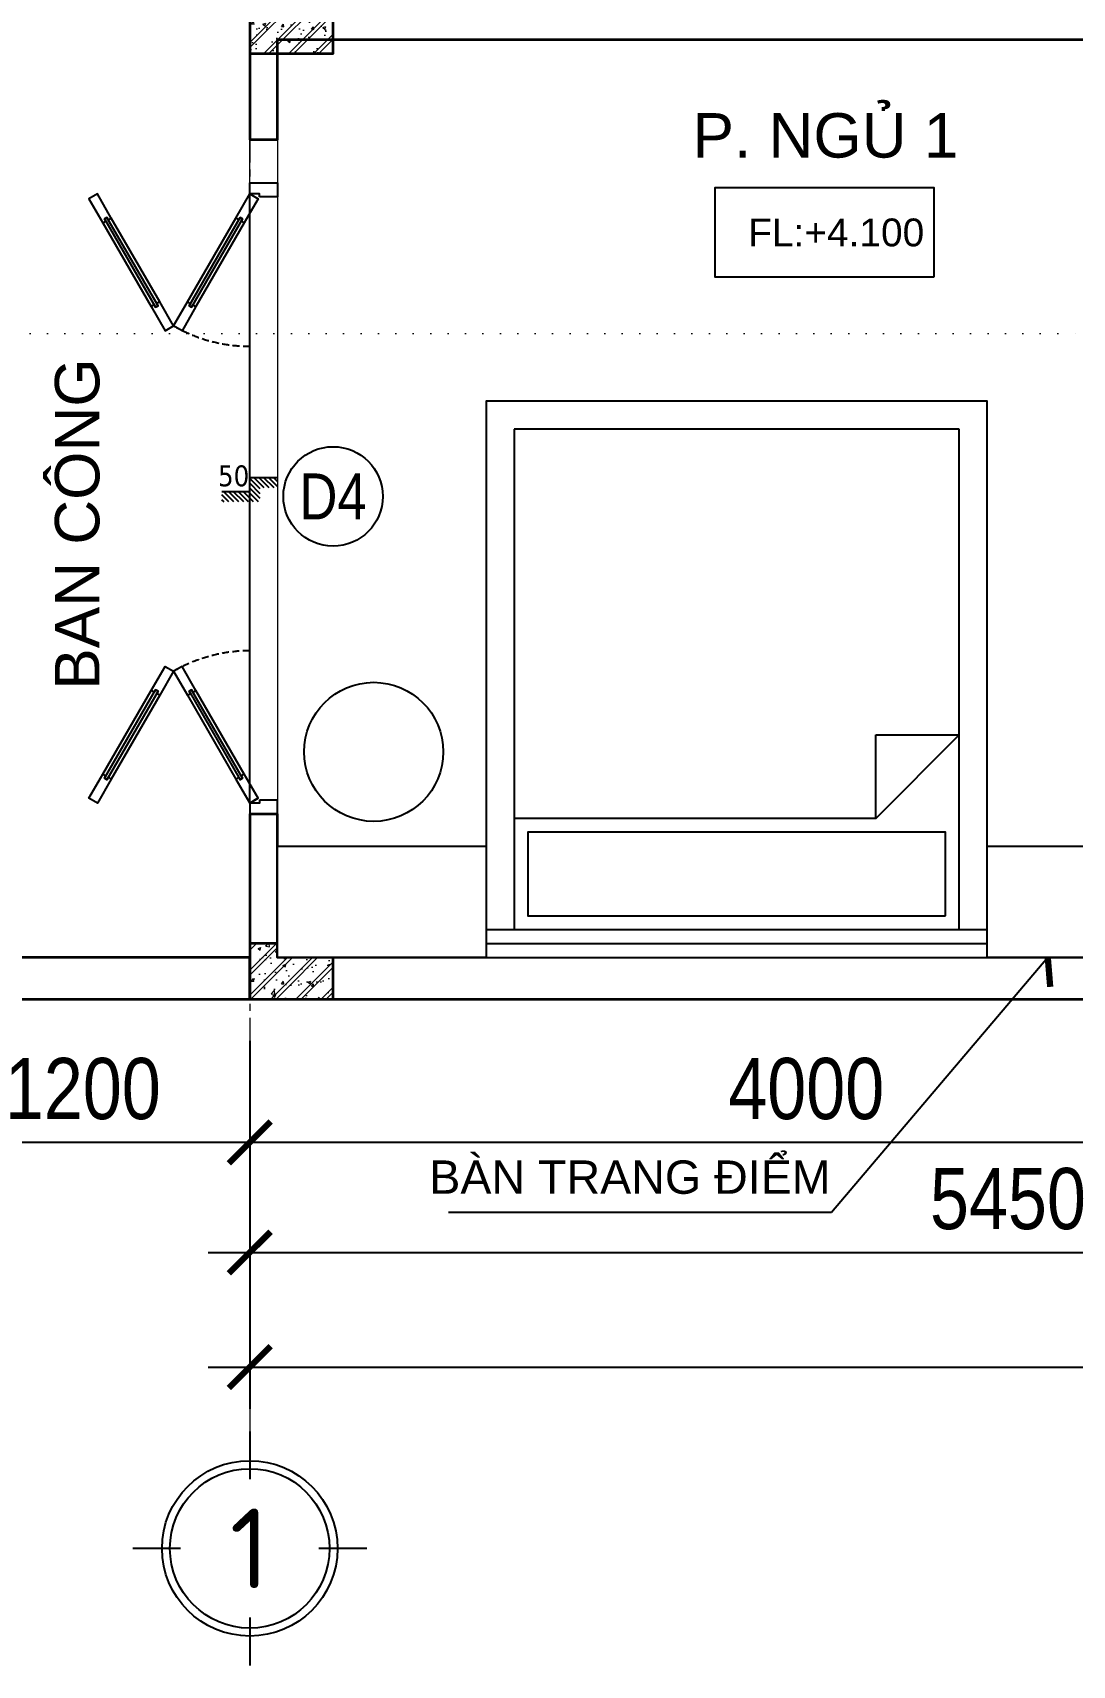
# Model space of a CAD drawing. Header units: inches. Extents: x 236662 to 497023, y -248575 to 81795.
# Drawn here: x 291464 to 295201, y -23908 to -18038 of the extents above; entities that cross this region are included whole.
import ezdxf
from ezdxf.enums import TextEntityAlignment as Align

# ---------------------------------------------------------------- set-up
doc = ezdxf.new("R2010")
doc.units = ezdxf.units.IN
doc.header["$LTSCALE"] = 10
doc.header["$MEASUREMENT"] = 0
doc.set_wipeout_variables(frame=1)
for name, pattern in [('CENTER', [2, 1.25, -0.25, 0.25, -0.25]), ('CENTER2', [1.125, 0.75, -0.125, 0.125, -0.125]), ('DOT2', [0.125, 0, -0.125]), ('HIDDEN', [0.375, 0.25, -0.125])]:
    doc.linetypes.add(name, pattern=pattern)
for name, color, linetype in [('01. HP_TEXT', 9, 'Continuous'), ('04. HP_CUA', 153, 'Continuous'), ('07. HP_KY HIEU', 43, 'Continuous'), ('08. HP_DIM', 118, 'Continuous'), ('10. HP_VAT DUNG 1', 144, 'Continuous'), ('TEXT', 2, 'Continuous'), ('truc', 2, 'CENTER2')]:
    doc.layers.add(name, color=color, linetype=linetype)
for name, color, linetype, lineweight in [('02. HP_BE TONG', 1, 'Continuous', 35), ('03. HP_TUONG', 2, 'Continuous', 35), ('05. HP_TRUC', 251, 'CENTER', 5), ('06. HP_THAY 2', 147, 'Continuous', 13), ('09_HP_HATCH', 8, 'Continuous', 5), ('net-025', 3, 'Continuous', 25)]:
    doc.layers.add(name, color=color, linetype=linetype, lineweight=lineweight)
doc.styles.add('BAOANNOTE', font='Arial.ttf', dxfattribs={"width": 0.8})
doc.styles.add('ISOCP50', font='ISOCPEUR.TTF')
doc.styles.get("Standard").update_dxf_attribs({"font": 'Arial.ttf'})
doc.styles.add('Tahoma', font='Tahoma.ttf')
doc.styles.add('TEXT (none)', font='Arial.ttf')
doc.styles.add('text2', font='VHELVCN.TTF')
doc.styles.add('TEXTS', font='VHELVCN.TTF')
doc.styles.add('TITLE', font='VHELVCN.TTF')
doc.dimstyles.new('AL-100', dxfattribs={"dimtxt": 220, "dimasz": 150, "dimexe": 150, "dimexo": 150, "dimgap": 80, "dimtad": 1, "dimdec": 0, "dimzin": 9, "dimtxsty": 'text2', "dimblk": 'ARCHTICK', "dimcen": 1, "dimdle": 150, "dimclrd": 256, "dimclre": 256, "dimclrt": 7, "dimadec": 0, "dimazin": 0, "dimtfac": 1, "dimtdec": 0, "dimtix": 1, "dimtmove": 2, "dimatfit": 3, "dimldrblk": 'ARCHTICK', "dimfxl": 1, "dimtolj": 1, "dimtzin": 0, "dimlwd": -1, "dimlwe": -1, "dimarcsym": 0})

# ---------------------------------------------------------------- blocks, each defined once
blk = doc.blocks.new('_ArchTick')
at = {"color": 0, "linetype": 'ByBlock', "const_width": 0.15}
blk.add_lwpolyline([(-0.5, -0.5), (0.5, 0.5)], dxfattribs=at)
blk = doc.blocks.new('*D109')
at = {"layer": '08. HP_DIM', "transparency": 16777216}
for p, q in [((292244.5032326232, -21662.73009563902), (292244.5032326232, -22985.6448287225)), ((307244.5032326232, -21662.73009563902), (307244.5032326232, -22985.6448287225)), ((292094.5032326232, -22835.6448287225), (307394.5032326232, -22835.6448287225))]:
    blk.add_line(p, q, dxfattribs=at)
at = {"layer": 'Defpoints', "color": 0, "transparency": 16777216}
for p in [(292244.5032326232, -21512.73009563902), (307244.5032326232, -21512.73009563902), (307244.5032326232, -22835.6448287225)]:
    blk.add_point(p, dxfattribs=at)
at = {"layer": '08. HP_DIM', "transparency": 16777216, "xscale": 150, "yscale": 150, "zscale": 150, "rotation": 180}
blk.add_blockref('_ArchTick', (292244.5032326232, -22835.6448287225), dxfattribs=at)
at = {"layer": '08. HP_DIM', "transparency": 16777216, "xscale": 150, "yscale": 150, "zscale": 150}
blk.add_blockref('_ArchTick', (307244.5032326232, -22835.6448287225), dxfattribs=at)
at = {"layer": '08. HP_DIM', "color": 7, "transparency": 16777216, "insert": (299744.5032326233, -22643.29816205583), "char_height": 220, "attachment_point": 5, "style": 'text2'}
blk.add_mtext('\\A1;15000', dxfattribs=at)
blk = doc.blocks.new('grid test1')
at = {"ltscale": 20}
for p, q in [((-7.276000000000001e-12, 440.0000000133294), (-7.276000000000001e-12, 260)), ((-260.0000000000073, 0), (-440.0000000133294, 0)), ((440.0000000133222, 0), (259.9999999999927, 0)), ((-7.276000000000001e-12, -260), (-7.276000000000001e-12, -440.0000000133222))]:
    blk.add_line(p, q, dxfattribs=at)
at = {"color": 251, "ltscale": 20, "true_color": 0x636466}
for radius in [330, 300]:
    blk.add_circle((-7.276000000000001e-12, 0), radius, dxfattribs=at)
at = {"layer": '01. HP_TEXT', "color": 2, "ltscale": 20, "true_color": 0xf1eb1f, "style": 'ISOCP50'}
blk.add_attdef('GRID', text='', height=300, dxfattribs=at).set_placement((-36.88435230051255, 0.3108712693501729), align=Align.MIDDLE_CENTER)
blk = doc.blocks.new('zcsadsdasd3')
at = {"layer": '05. HP_TRUC', "ltscale": 10}
for p, q in [((-15000, 4933.409762228832), (-15000, -1554.212249578624)), ((-15929.59508882672, -7.276000000000001e-12), (1239.071195264812, 0))]:
    blk.add_line(p, q, dxfattribs=at)
at = {"layer": '07. HP_KY HIEU', "ltscale": 20}
ref = blk.add_blockref('grid test1', (-15000, -1974.6322496602), dxfattribs=dict(at, xscale=0.9555000001564621, yscale=0.9555000001564621, zscale=0.9555000001564621))
ref.add_attrib('GRID', '1', dxfattribs={"layer": 'TEXT', "ltscale": 20, "height": 286.65, "style": 'ISOCP50'}).set_placement((-15000, -1974.6322496602), align=Align.MIDDLE_CENTER)
blk = doc.blocks.new('*D121')
at = {"layer": '08. HP_DIM', "transparency": 16777216}
for p, q in [((296244.5032326233, -21512.730095639), (296244.5032326233, -22177.86474074776)), ((292244.5032326232, -21662.73009563902), (292244.5032326232, -22177.86474074776)), ((296394.5032326233, -22027.86474074776), (292094.5032326232, -22027.86474074776))]:
    blk.add_line(p, q, dxfattribs=at)
at = {"layer": 'Defpoints', "color": 0, "transparency": 16777216}
for p in [(296244.5032326233, -21362.730095639), (292244.5032326232, -21512.73009563902), (292244.5032326232, -22027.86474074776)]:
    blk.add_point(p, dxfattribs=at)
at = {"layer": '08. HP_DIM', "transparency": 16777216, "xscale": 150, "yscale": 150, "zscale": 150, "rotation": 180}
blk.add_blockref('_ArchTick', (292244.5032326232, -22027.86474074776), dxfattribs=at)
at = {"layer": '08. HP_DIM', "transparency": 16777216, "xscale": 150, "yscale": 150, "zscale": 150}
blk.add_blockref('_ArchTick', (296244.5032326233, -22027.86474074776), dxfattribs=at)
at = {"layer": '08. HP_DIM', "color": 7, "transparency": 16777216, "insert": (294244.5032326233, -21835.51807408109), "char_height": 220, "attachment_point": 5, "style": 'text2'}
blk.add_mtext('\\A1;4000', dxfattribs=at)
blk = doc.blocks.new('*D290')
at = {"layer": '08. HP_DIM', "transparency": 16777216}
for p, q in [((291044.5032326233, -21662.73009563902), (291044.5032326233, -22177.86474074776)), ((292244.5032326232, -21662.73009563902), (292244.5032326232, -22177.86474074776)), ((292394.5032326232, -22027.86474074776), (290894.5032326233, -22027.86474074776))]:
    blk.add_line(p, q, dxfattribs=at)
at = {"layer": 'Defpoints', "color": 0, "transparency": 16777216}
for p in [(291044.5032326233, -21512.73009563902, 6.307693845551873), (292244.5032326232, -21512.73009563902, 6.307693845551873), (291044.5032326233, -22027.86474074776)]:
    blk.add_point(p, dxfattribs=at)
at = {"layer": '08. HP_DIM', "transparency": 16777216, "xscale": 150, "yscale": 150, "zscale": 150, "rotation": 180}
blk.add_blockref('_ArchTick', (291044.5032326233, -22027.86474074776), dxfattribs=at)
at = {"layer": '08. HP_DIM', "transparency": 16777216, "xscale": 150, "yscale": 150, "zscale": 150}
blk.add_blockref('_ArchTick', (292244.5032326232, -22027.86474074776), dxfattribs=at)
at = {"layer": '08. HP_DIM', "color": 7, "transparency": 16777216, "insert": (291644.5032326232, -21835.51807408109), "char_height": 220, "attachment_point": 5, "style": 'text2'}
blk.add_mtext('\\A1;1200', dxfattribs=at)
blk = doc.blocks.new('ádasdzz')
at = {"layer": 'truc', "color": 2, "linetype": 'DOT2', "lineweight": 5, "ltscale": 50}
blk.add_lwpolyline([(450.4282605358167, -644.39876432452), (6833.817897205648, -644.39876432452), (6833.817897205648, -2300.176163937809), (21309.64613677532, -2300.176163937809)], dxfattribs=at)
blk = doc.blocks.new('Level mark - Plan 2')
blk.add_lwpolyline([(12.52534868701946, 0.4000000000000022), (12.52534868701946, 3.600000000000004), (4.641523464083547, 3.600000000000004), (4.641523464083547, 0.4000000000000022)], close=True)
at = {"style": 'BAOANNOTE', "flags": 8}
blk.add_attdef('FL%%P0.000', text='', height=2, dxfattribs=at).set_placement((9, 2.000000000000003), align=Align.MIDDLE_CENTER)
blk = doc.blocks.new('*D1336')
at = {"layer": '08. HP_DIM', "transparency": 16777216}
for p, q in [((-15000, -3750.000000000029), (-15000, -5072.914733083482)), ((-9.2e-15, -3750.000000000029), (-9.02e-14, -5072.914733083482)), ((-15150, -4922.914733083482), (149.9999999999999, -4922.914733083482))]:
    blk.add_line(p, q, dxfattribs=at)
at = {"layer": 'Defpoints', "color": 0, "transparency": 16777216}
for p in [(-15000, -3600.000000000029), (0, -3600.000000000029), (-8.100000000000001e-14, -4922.914733083482)]:
    blk.add_point(p, dxfattribs=at)
at = {"layer": '08. HP_DIM', "transparency": 16777216, "xscale": 150, "yscale": 150, "zscale": 150, "rotation": 180}
blk.add_blockref('_ArchTick', (-15000, -4922.914733083482), dxfattribs=at)
at = {"layer": '08. HP_DIM', "transparency": 16777216, "xscale": 150, "yscale": 150, "zscale": 150}
blk.add_blockref('_ArchTick', (-8.100000000000001e-14, -4922.914733083482), dxfattribs=at)
at = {"layer": '08. HP_DIM', "color": 7, "transparency": 16777216, "insert": (-7500, -4730.568066416815), "char_height": 220, "attachment_point": 5, "style": 'text2'}
blk.add_mtext('\\A1;15000', dxfattribs=at)
blk = doc.blocks.new('COT')
at = {"layer": '09_HP_HATCH'}
h = blk.add_hatch(dxfattribs=at)
h.set_pattern_fill('CHAU-01', color=256, scale=15, pattern_type=2)
h.set_pattern_definition([(50, (-55276.96531282458, -37444.20155818248), (107.589027390113, -9.412820247389265), [11.25, -123.75]), (355, (-55276.96531282458, -37444.20155818248), (-20.81270004195, 112.8288200550017), [9, -99]), (100.4514, (-55267.99956082458, -37444.98595918248), (86.77640725710323, 103.415931309143), [9.5610285, -105.1713168]), (46.1842, (-55276.96531282458, -37414.20155818248), (160.0861572938466, -24.82785214935271), [16.875, -185.625]), (96.6356, (-55263.62480107458, -37416.27055423248), (140.1994058323055, 146.1176806350662), [14.3415432, -157.75695]), (351.1842000000001, (-55276.96531282458, -37414.20155818248), (140.1992917700441, 146.1177901387987), [13.5, -148.5]), (21, (-55261.96531282458, -37421.70155818248), (89.53605781776925, -60.39283359980082), [11.25, -123.75]), (326, (-55261.96531282458, -37421.70155818248), (36.49729978823726, 108.7725067570279), [9, -99]), (71.45140000000002, (-55254.50397787459, -37426.73429908248), (126.0333942872235, 48.37957450649287), [9.5610285, -105.1713168]), (37.50000000000001, (-55276.96531282458, -37444.20155818248), (1.8239782975936, 49.93407807469672), [0, -97.8, 0, -100.5, 0, -99.375]), (7.499999999999999, (-55276.96531282458, -37444.20155818248), (39.46043061632229, 59.16175678235403), [0, -57.3, 0, -95.55, 0, -37.875]), (327.5, (-55310.41531282458, -37444.20155818248), (80.07336542586135, -3.383230760156963), [0, -37.5, 0, -117, 0, -155.25]), (317.5, (-55325.41531282458, -37444.20155818248), (87.47792540135794, 15.01574734984766), [0, -48.75, 0, -77.69999999999997, 0, -110.25]), (45, (-55276.96531282458, -37444.20155818248), (-45.07805730064239, 45.07805730064239), []), (45, (-55276.96531282458, -37425.82655818248), (-45.07805730064239, 45.07805730064239), [])])
h.paths.add_polyline_path([(0, -200), (300, -200), (300, 0), (0, 0)])
at = {"layer": '02. HP_BE TONG'}
blk.add_lwpolyline([(0, -200), (300, -200), (300, 0), (0, 0)], close=True, dxfattribs=at)
blk = doc.blocks.new('ádasdwdczxzc')
at = {"layer": '03. HP_TUONG'}
for p in [(-15000, 3599.999999999993), (-15000, 199.9999999999927)]:
    blk.add_blockref('COT', p, dxfattribs=at)
blk = doc.blocks.new('*D1337')
at = {"layer": '08. HP_DIM', "transparency": 16777216}
for p, q in [((-15000, -3750.000000000029), (-15000, -4660.685439716647)), ((-9550, -3750), (-9550, -4660.685439716647)), ((-15150, -4510.685439716646), (-9400, -4510.685439716646))]:
    blk.add_line(p, q, dxfattribs=at)
at = {"layer": 'Defpoints', "color": 0, "transparency": 16777216}
for p in [(-15000, -3600.000000000029), (-9550, -3600), (-9550, -4510.685439716646)]:
    blk.add_point(p, dxfattribs=at)
at = {"layer": '08. HP_DIM', "transparency": 16777216, "xscale": 150, "yscale": 150, "zscale": 150, "rotation": 180}
blk.add_blockref('_ArchTick', (-15000, -4510.685439716646), dxfattribs=at)
at = {"layer": '08. HP_DIM', "transparency": 16777216, "xscale": 150, "yscale": 150, "zscale": 150}
blk.add_blockref('_ArchTick', (-9550, -4510.685439716646), dxfattribs=at)
at = {"layer": '08. HP_DIM', "color": 7, "transparency": 16777216, "insert": (-12275, -4318.33877304998), "char_height": 220, "attachment_point": 5, "style": 'text2'}
blk.add_mtext('\\A1;5450', dxfattribs=at)
blk = doc.blocks.new('Step Symbol - Metric')
h = blk.add_hatch()
h.set_pattern_fill('_USER', color=0, angle=45, style=0, pattern_type=0)
h.set_pattern_definition([(45, (0, 4), (-0.7071067811865475, 0.7071067811865476), [])])
h.paths.add_polyline_path([(8, 0), (8, -3), (-3, -3), (-3, 1), (-8, 1), (-8, 4), (0, 4), (0, 0)])
at = {"color": 0}
blk.add_lwpolyline([(8, 0), (0, 0), (0, 4), (-8, 4)], dxfattribs=at)
blk.add_attdef('Step', (2, 2), '', height=3, dxfattribs=at)
blk = doc.blocks.new('*U289')
blk.add_wipeout([(-1649.999999999999, 0), (1650.0000000001178, 0), (1650.0000000001178, -399.99999999997453), (900.0000000000014, -399.99999999997453), (900.0000000000014, -2000.000000000001), (-899.9999999999998, -2000.000000000001), (-899.9999999999998, -399.99999999997453), (-1649.999999999999, -399.99999999997453)])
for p, q in [((-900, -50), (900, -50)), ((-900, -100), (900, -100)), ((-800, -1900), (-800, -100)), ((800, -100), (800, -1900)), ((500, -500), (-800, -500)), ((500, -500), (500, -800)), ((500, -500), (800, -800)), ((500, -800), (800, -800)), ((800, -1900), (-800, -1900))]:
    blk.add_line(p, q)
for points in [[(-1650, 0), (-1650, -399.9999999999745), (-900, -399.9999999999745), (-900, 0)], [(-900, 0), (900, 0), (900, -2000), (-900, -2000)], [(900, 0), (900, -399.9999999999745), (1650.000000000116, -399.9999999999745), (1650.000000000116, 0)], [(750, -150), (750, -450), (-750, -450), (-750, -150)]]:
    blk.add_lwpolyline(points, close=True)
blk = doc.blocks.new('NOITHAT TANG 2')
at = {"layer": '10. HP_VAT DUNG 1', "xscale": -1, "rotation": 180}
blk.add_blockref('*U289', (-13250, 150.0000000000291), dxfattribs=at)
at = {"layer": '10. HP_VAT DUNG 1'}
blk.add_circle((-14554.43813063169, 889.2393146700923), 250, dxfattribs=at)
blk = doc.blocks.new('*U282')
at = {"ltscale": 100}
for p, q in [((40, 790.0000000005675), (39.99999999708962, 200.0000000005239)), ((74.9999999970896, 200.0000000007944), (75, 790.0000000008382))]:
    blk.add_line(p, q, dxfattribs=at)
at = {"color": 8, "ltscale": 100}
blk.add_line((39.99999999854482, 100.0000000005238), (829.9999999985885, 99.99999999950523), dxfattribs=at)
at = {"ltscale": 100}
for points in [[(39.99999999854482, 890.0000000005675), (40, 790.0000000005675), (52.5, 790.0000000008089), (52.49999999988359, 800.0000000008089), (62.49999999988359, 800.000000000911), (62.5, 790.0000000009107), (75, 790.0000000008382), (74.9999999985448, 890.0000000008382)], [(62.4999999970896, 200.0000000008672), (62.49999999720603, 190.0000000008672), (52.49999999720603, 190.0000000007653), (52.4999999970896, 200.0000000007653), (39.99999999708962, 200.0000000005239), (39.99999999854482, 100.0000000005238), (74.9999999985448, 100.0000000008235), (74.9999999970896, 200.0000000007944)], [(49.99999999923966, 65.0000000007276), (39.99999999923966, 65.00000000052387), (39.99999999854482, 100.0000000005238), (-1.4551915e-09, 100), (0, 0), (50, 7.275958e-10)], [(869.9999999985303, 100), (829.9999999985885, 99.99999999950523), (829.9999999992833, 64.99999999950525), (819.9999999992833, 64.99999999928696), (820.0000000000437, -7.130438e-10), (870.0000000000437, 0)]]:
    blk.add_lwpolyline(points, close=True, dxfattribs=at)
at = {"color": 8, "ltscale": 100}
blk.add_lwpolyline([(62.49999999988359, 800.000000000911), (52.49999999988359, 800.0000000008089), (52.49999999720603, 190.0000000007653), (62.49999999720603, 190.0000000008672)], close=True, dxfattribs=at)
at = {"color": 8, "linetype": 'HIDDEN', "ltscale": 10}
blk.add_arc((39.99999999854482, 100.0000000005238), 790.0000000000442, 359.9999999999189, 90, dxfattribs=at)
blk = doc.blocks.new('*U33')
at = {"ltscale": 100}
for p, q in [((40, 620.0000000005821), (39.99999999708962, 200.0000000005239)), ((74.9999999970896, 200.0000000007944), (75, 620.0000000008527))]:
    blk.add_line(p, q, dxfattribs=at)
at = {"color": 8, "ltscale": 100}
blk.add_line((39.99999999854482, 100.0000000005238), (659.999999998603, 99.99999999950523), dxfattribs=at)
at = {"ltscale": 100}
for points in [[(39.9999999985448, 720.0000000005821), (40, 620.0000000005821), (52.5, 620.0000000008235), (52.49999999988356, 630.0000000008235), (62.49999999988356, 630.0000000009254), (62.5, 620.0000000009254), (75, 620.0000000008527), (74.9999999985448, 720.0000000008527)], [(62.4999999970896, 200.0000000008672), (62.49999999720603, 190.0000000008672), (52.49999999720603, 190.0000000007653), (52.4999999970896, 200.0000000007653), (39.99999999708962, 200.0000000005239), (39.99999999854482, 100.0000000005238), (74.9999999985448, 100.0000000008235), (74.9999999970896, 200.0000000007944)], [(49.99999999923966, 65.0000000007276), (39.99999999923966, 65.00000000052387), (39.99999999854482, 100.0000000005238), (-1.4551915e-09, 100), (0, 0), (50, 7.275958e-10)], [(699.9999999985448, 100), (659.999999998603, 99.99999999950523), (659.9999999992978, 64.99999999950525), (649.9999999992978, 64.99999999928696), (650.0000000000582, -7.130438e-10), (700.0000000000583, 0)]]:
    blk.add_lwpolyline(points, close=True, dxfattribs=at)
at = {"color": 8, "ltscale": 100}
blk.add_lwpolyline([(62.49999999988356, 630.0000000009254), (52.49999999988356, 630.0000000008235), (52.49999999720603, 190.0000000007653), (62.49999999720603, 190.0000000008672)], close=True, dxfattribs=at)
at = {"color": 8, "linetype": 'HIDDEN', "ltscale": 10}
blk.add_arc((39.99999999854482, 100.0000000005238), 620.0000000000581, 359.999999999919, 90, dxfattribs=at)
blk = doc.blocks.new('*U1324')
at = {"ltscale": 100}
for p, q in [((427.546368192807, 423.7500000155664), (126.6025403762609, 597.5000000130449)), ((144.1025403766768, 627.8108891452603), (445.0463681932228, 454.0608891477818)), ((2125.897459620405, 627.8108891452603), (1824.953631803859, 454.0608891477818)), ((1842.453631804275, 423.7500000155664), (2143.397459620821, 597.5000000130449)), ((427.546368192807, 323.7499999992629), (126.602540376261, 150.0000000017844)), ((1842.453631804275, 323.7499999992629), (2143.397459620821, 150.0000000017844)), ((144.1025403766768, 119.689110869569), (445.0463681932228, 293.4391108670475)), ((2125.897459620405, 119.689110869569), (1824.953631803859, 293.4391108670475))]:
    blk.add_line(p, q, dxfattribs=at)
at = {"color": 8, "ltscale": 100}
blk.add_line((39.99999999854482, 100.0000000005238), (2229.999999998538, 100.0000000005238), dxfattribs=at)
at = {"ltscale": 100}
for points in [[(137.8525403759444, 616.9855715968314), (129.1922863381582, 621.9855715969323), (124.19228633807, 613.325317559139), (132.8525403758562, 608.3253175590384), (126.6025403762609, 597.5000000130449), (39.99999999854482, 647.5000000143053), (57.49999999898591, 677.8108891465057), (144.1025403766768, 627.8108891452603)], [(2132.147459621138, 616.9855715968314), (2140.807713658924, 621.9855715969323), (2145.807713659012, 613.325317559139), (2137.147459621226, 608.3253175590384), (2143.397459620821, 597.5000000130449), (2229.999999998538, 647.5000000143053), (2212.499999998096, 677.8108891465057), (2125.897459620405, 627.8108891452603)], [(514.1489085705233, 373.7500000143064), (427.546368192807, 423.7500000155664), (433.7963681924023, 434.57531756156), (442.4566222301885, 429.575317561459), (447.4566222302767, 438.2355715992526), (438.7963681924905, 443.2355715993535), (445.0463681932228, 454.0608891477818), (531.648908570939, 404.0608891465212)], [(1755.851091426559, 373.7500000143064), (1842.453631804275, 423.7500000155664), (1836.20363180468, 434.57531756156), (1827.543377766893, 429.575317561459), (1822.543377766805, 438.2355715992526), (1831.203631804591, 443.2355715993535), (1824.953631803859, 454.0608891477818), (1738.351091426143, 404.0608891465212)], [(514.1489085705233, 373.750000000523), (427.546368192807, 323.7499999992629), (433.7963681924023, 312.9246824532693), (442.4566222301885, 317.9246824533702), (447.4566222302767, 309.2644284155767), (438.7963681924905, 304.2644284154758), (445.0463681932228, 293.4391108670475), (531.648908570939, 343.439110868308)], [(1755.851091426559, 373.750000000523), (1842.453631804275, 323.7499999992629), (1836.20363180468, 312.9246824532693), (1827.543377766893, 317.9246824533702), (1822.543377766805, 309.2644284155767), (1831.203631804591, 304.2644284154758), (1824.953631803859, 293.4391108670475), (1738.351091426143, 343.439110868308)], [(137.8525403759445, 130.5144284179978), (129.1922863381583, 125.5144284178968), (124.19228633807, 134.1746824556903), (132.8525403758562, 139.1746824557908), (126.602540376261, 150.0000000017844), (39.99999999854482, 100.0000000005238), (57.49999999898591, 69.68911086832348), (144.1025403766768, 119.689110869569)], [(2132.147459621138, 130.5144284179978), (2140.807713658924, 125.5144284178968), (2145.807713659012, 134.1746824556903), (2137.147459621226, 139.1746824557908), (2143.397459620821, 150.0000000017844), (2229.999999998538, 100.0000000005238), (2212.499999998096, 69.68911086832348), (2125.897459620405, 119.689110869569)], [(49.9999999985448, 65.0000000007276), (39.9999999985448, 65.00000000052387), (39.99999999854482, 100.0000000005238), (-1.4551915e-09, 100), (0, 0), (50, 7.275958e-10)], [(2219.999999998538, 65.0000000007276), (2229.999999998538, 65.00000000052387), (2229.999999998538, 100.0000000005238), (2269.999999998538, 100), (2269.999999997082, 0), (2219.999999997082, 7.275958e-10)]]:
    blk.add_lwpolyline(points, close=True, dxfattribs=at)
at = {"color": 8, "ltscale": 100}
for points in [[(447.4566222302767, 438.2355715992526), (442.4566222301885, 429.575317561459), (124.19228633807, 613.325317559139), (129.1922863381582, 621.9855715969323)], [(1822.543377766805, 438.2355715992526), (1827.543377766893, 429.575317561459), (2145.807713659012, 613.325317559139), (2140.807713658924, 621.9855715969323)], [(447.4566222302767, 309.2644284155767), (442.4566222301885, 317.9246824533702), (124.19228633807, 134.1746824556903), (129.1922863381583, 125.5144284178968)], [(1822.543377766805, 309.2644284155767), (1827.543377766893, 317.9246824533702), (2145.807713659012, 134.1746824556903), (2140.807713658924, 125.5144284178968)]]:
    blk.add_lwpolyline(points, close=True, dxfattribs=at)
at = {"color": 8, "linetype": 'HIDDEN', "ltscale": 10}
for centre, start, end in [((39.99999999899072, 100.0000000005238), 0, 29.99999999999993), ((2229.999999998538, 100.0000000005238), 150.0000000000001, 180)]:
    blk.add_arc(centre, 547.4999999998868, start, end, dxfattribs=at)
blk.add_arc((542.2947341941494, 390.0000000146711), 580.0000000007278, 210.0000000011748, 213.4596057991342)
blk = doc.blocks.new('CUA TANG 2')
at = {"layer": '04. HP_CUA'}
for name, p, xscale, rotation in [('*U282', (5550, -200), -1.000000000000001, 90), ('*U33', (4199.999999993248, -1110.000000006373), -1, 180)]:
    blk.add_blockref(name, p, dxfattribs=dict(at, xscale=xscale, rotation=rotation))
at = {"layer": '04. HP_CUA', "rotation": 90}
blk.add_blockref('*U1324', (100.0000000079162, -2934.999999998542), dxfattribs=at)
blk = doc.blocks.new('KH-CUA')
at = {"ltscale": 50}
blk.add_circle((0, 0), 162.4793951034613, dxfattribs=at)
at = {"layer": 'TEXT', "ltscale": 50, "style": 'TEXTS'}
for tag, p, height in [('Ñ', (-90.99233867233852, -60.79798299344838), 150), ('1', (33.40946608851664, -100.8418011228495), 80)]:
    blk.add_attdef(tag, p, '', height=height, dxfattribs=at)
blk = doc.blocks.new('mb tang 2')
at = {"layer": '03. HP_TUONG'}
blk.add_lwpolyline([(-10999.99999999988, -3450), (-14900, -3450), (-14899.99999999144, -2934.999999999269), (-14999.99999999144, -2934.999999999269), (-15000, -3600), (0, -3600), (0, 0), (-15000, 0), (-14999.99999999045, -509.1975126515243), (-14899.99999999045, -509.1975126515243), (-14900, -150), (-5550, -150)], dxfattribs=at)
blk.add_lwpolyline([(-16200, -3600.000000000029), (-15000, -3600.000000000029), (-15000, -3450.000000000029), (-16200, -3450.000000000029)], close=True, dxfattribs=at)
at = {"layer": '06. HP_THAY 2'}
blk.add_lwpolyline([(-14999.99999999045, -509.1975126515243), (-14899.99999999045, -509.1975126515243), (-14899.99999999144, -2934.999999999269), (-14999.99999999144, -2934.999999999269)], close=True, dxfattribs=at)
ref = blk.add_blockref('Level mark - Plan 2', (-13792.29358891083, -1043.238023407), dxfattribs=dict(xscale=100, yscale=100, zscale=100))
ref.add_attrib('FL%%P0.000', 'FL:+4.100', dxfattribs={"height": 100, "style": 'BAOANNOTE'}).set_placement((-12892.29358891083, -843.2380234070006), align=Align.MIDDLE_CENTER)
at = {"layer": '07. HP_KY HIEU'}
ref = blk.add_blockref('Step Symbol - Metric', (-15000.0000000007, -1774.333831626623), dxfattribs=dict(at, xscale=-12.5, yscale=12.5, zscale=12.5))
ref.add_attrib('Step', '50', (-15114.28942071984, -1755.911736436763), dxfattribs={"layer": '0', "color": 7, "height": 75, "style": 'Tahoma'})
at = {"layer": '08. HP_DIM'}
blk.add_blockref('ádasdwdczxzc', (0, -3600), dxfattribs=at)
at = {"layer": '01. HP_TEXT', "style": 'TEXT (none)'}
blk.add_text('P. NGỦ 1 ', height=159.8757443933733, dxfattribs=at).set_placement((-13408.55120906827, -574.2639065909315))
blk.add_text('BAN CÔNG', height=159.8757443933733, rotation=90, dxfattribs=at).set_placement((-15540.45980201184, -2487.258689100273))
at = {"layer": '08. HP_DIM'}
for base, p2, picture, middle in [((-8.100000000000001e-14, -4922.914733083482), (0, -3600.000000000029), '*D1336', (-7500, -4730.568066416815)), ((-9550, -4510.685439716646), (-9550, -3600), '*D1337', (-12275, -4318.33877304998))]:
    dim = blk.add_linear_dim(base=base, p1=(-15000, -3600.000000000029), p2=p2, dimstyle='AL-100', dxfattribs=at)
    dim.commit()
    dim.dimension.update_dxf_attribs({"geometry": picture, "text_midpoint": middle})

msp = doc.modelspace()

# ---------------------------------------------------------------- linework, layer by layer
at = {"layer": '08. HP_DIM'}
msp.add_line((293192.4675349055, -21512.73009563902, 6.307693845551874), (289560.9197348344, -21512.73009563902, 6.307693845551874), dxfattribs=at)

# ---------------------------------------------------------------- block references
msp.add_blockref('mb tang 2', (307244.5032326232, -17912.730095639, 6.307693845551874))
at = {"layer": '07. HP_KY HIEU'}
msp.add_blockref('ádasdzz', (288438.1026858473, -18474.81086262799), dxfattribs=at)
at = {"layer": '08. HP_DIM'}
msp.add_blockref('zcsadsdasd3', (307244.5032326232, -21512.730095639, 6.307693845551874), dxfattribs=at)

# ---------------------------------------------------------------- texts
at = {"layer": '01. HP_TEXT', "style": 'TEXT (none)'}
msp.add_text('BÀN TRANG ĐIỂM', height=119.90680829503, dxfattribs=at).set_placement((292889.7988782127, -22212.41801664721, 6.307693845551874))

# ---------------------------------------------------------------- dimensions: what is measured, and where the dimension line sits
at = {"layer": '08. HP_DIM'}
for base, p1, p2, picture, middle in [((292244.5032326232, -22027.86474074776, 6.307693845551874), (296244.5032326233, -21362.730095639, 6.307693845551874), (292244.5032326232, -21512.73009563902, 6.307693845551874), '*D121', (294244.5032326233, -21835.51807408109, 6.307693845551874)), ((291044.5032326233, -22027.86474074776), (292244.5032326232, -21512.73009563902, 6.307693845551873), (291044.5032326233, -21512.73009563902, 6.307693845551873), '*D290', (291644.5032326232, -21835.51807408109)), ((307244.5032326232, -22835.6448287225, 6.307693845551874), (292244.5032326232, -21512.73009563902, 6.307693845551874), (307244.5032326232, -21512.73009563902, 6.307693845551874), '*D109', (299744.5032326233, -22643.29816205583, 6.307693845551874))]:
    dim = msp.add_linear_dim(base=base, p1=p1, p2=p2, dimstyle='AL-100', dxfattribs=at)
    dim.commit()
    dim.dimension.update_dxf_attribs({"geometry": picture, "text_midpoint": middle})

# ---------------------------------------------------------------- leaders
at = {"layer": '07. HP_KY HIEU'}
msp.add_leader([(295112.7533331442, -21362.73009563899, 6.307693845551874), (294335.5305344498, -22279.08374457563, 6.307693845551874), (292959.0718811067, -22279.08374457563, 6.307693845551874)], dimstyle='AL-100', override={"dimgap": 80, "dimtad": 0}, dxfattribs=at)

# ---------------------------------------------------------------- next in the draw order: block references
at = {"layer": '08. HP_DIM'}
msp.add_blockref('NOITHAT TANG 2', (307244.5032326232, -21512.73009563902, 6.307693845551874), dxfattribs=at)

# ---------------------------------------------------------------- next in the draw order: block references
at = {"layer": '07. HP_KY HIEU'}
ref = msp.add_blockref('KH-CUA', (292543.9429330875, -19705.03931190032, 6.307693845551874), dxfattribs=dict(at, xscale=1.1, yscale=1.1, zscale=1.1))
ref.add_attrib('ENTER', 'D4', dxfattribs={"layer": 'net-025', "color": 0, "height": 165, "style": 'TITLE'}).set_placement((292543.9429330875, -19705.03931190032, 6.307693845551874), align=Align.MIDDLE)
at = {"layer": '08. HP_DIM'}
msp.add_blockref('CUA TANG 2', (292244.5032326232, -17912.730095639, 6.307693845551874), dxfattribs=at)

doc.saveas('drawing.dxf')
